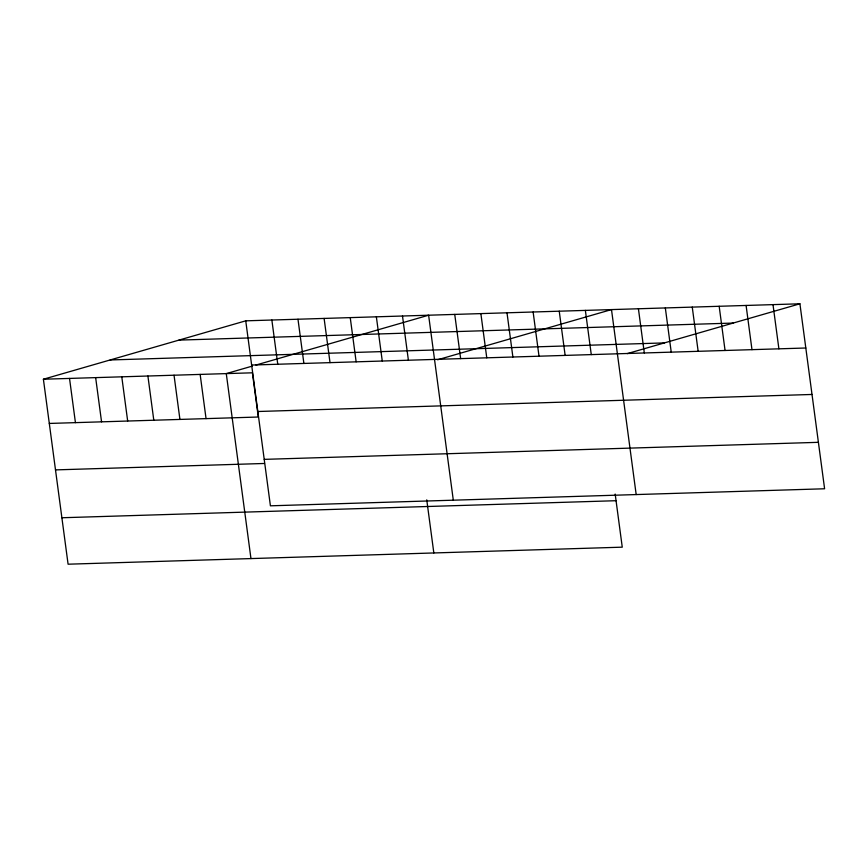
<?xml version="1.0" encoding="UTF-8"?>
<svg xmlns="http://www.w3.org/2000/svg" width="868" height="868" viewBox="0 0 868 868"><rect width="100%" height="100%" fill="white"/><g stroke="black" fill="none" stroke-linecap="round" stroke-linejoin="round"><path stroke-width="1.3" d="M615.173 494.066L622.258 547.165L68.084 564.2L43.4 379.229L245.742 320.834L799.916 303.8L824.6 488.771L270.415 505.816L245.742 320.834M252.252 366.112L226.277 373.609L250.96 558.58M255.952 365.048L428.618 315.214L453.302 500.185M437.602 359.775L611.495 309.594L636.179 494.565M627.26 353.623L799.916 303.8M178.971 340.104L733.145 323.07M110.171 359.96L664.356 342.914M251.633 365.048L805.819 348.003M43.4 379.229L252.404 372.806L258.306 417.02L49.302 423.443M257.839 411.508L812.014 394.463M264.219 459.367L818.405 442.322M55.498 469.892L264.501 463.469M61.878 517.751L616.063 500.706M772.997 304.625L778.9 348.838M746.089 305.449L751.981 349.663M719.171 306.274L725.062 350.488M692.252 307.109L698.154 351.323M665.333 307.934L671.235 352.148M638.414 308.758L644.316 352.972M585.368 310.397L591.271 354.611M559.242 311.2L565.144 355.413M533.126 312.003L539.017 356.216M506.999 312.805L512.89 357.019M480.872 313.608L486.764 357.822M454.745 314.411L460.648 358.625M402.492 316.017L408.394 360.231M426.752 499.859L433.837 552.959M376.365 316.82L382.267 361.034M350.238 317.623L356.14 361.837M324.111 318.426L330.014 362.64M297.984 319.229L303.887 363.442M271.858 320.032L277.76 364.245M200.15 374.412L206.052 418.626M174.034 375.215L179.926 419.428M147.907 376.018L153.799 420.231M121.78 376.82L127.672 421.034M95.654 377.623L101.556 421.837M69.527 378.426L75.429 422.64"/></g></svg>
